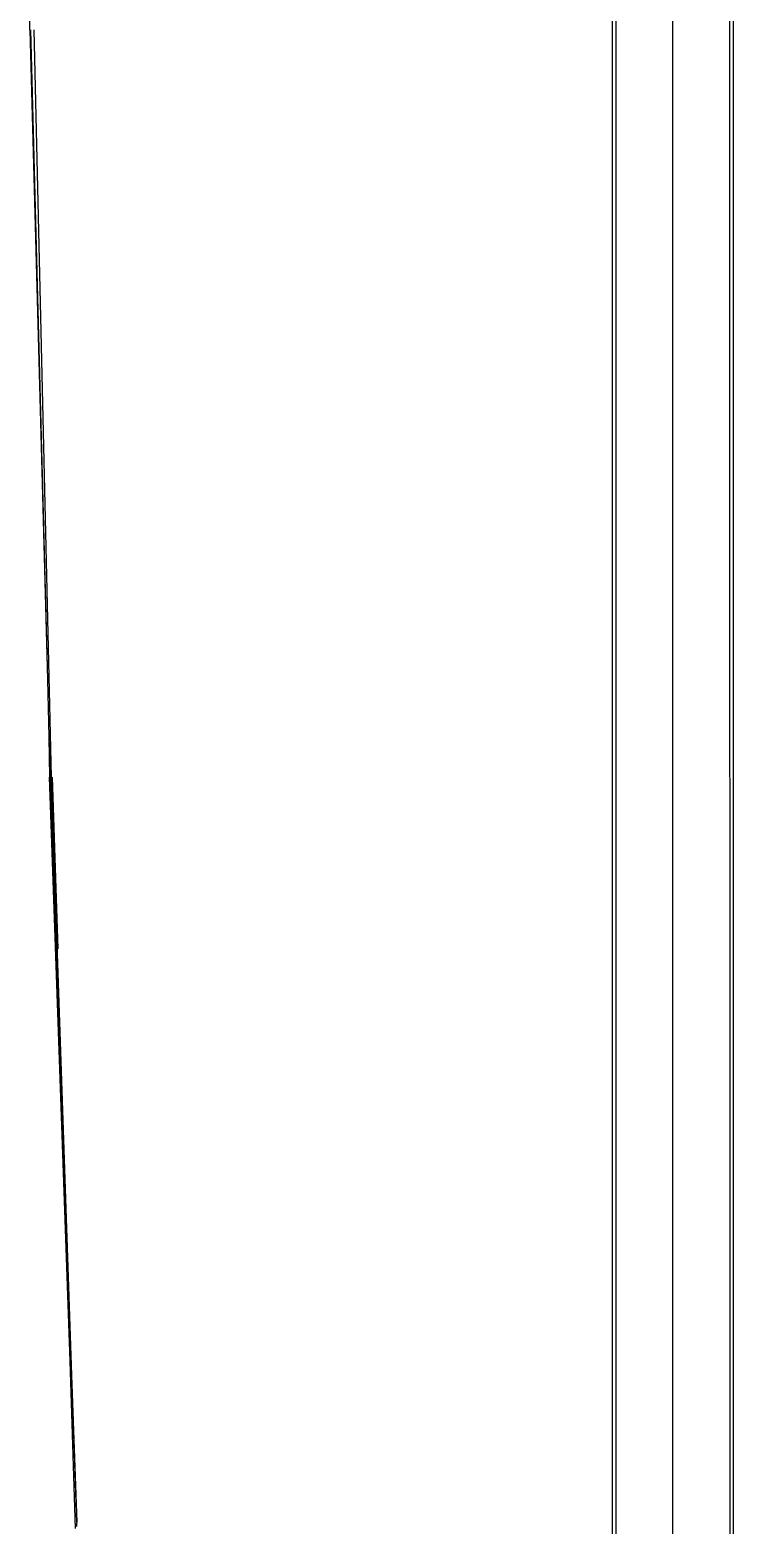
# Model space of a CAD drawing. Header units: millimetres. Extents: x -41292 to 298682, y -22072 to 33155.
# Drawn here: x 30530.7 to 30609, y -11608.9 to -11442.6 of the extents above; entities that cross this region are included whole.
import ezdxf

# ---------------------------------------------------------------- set-up
doc = ezdxf.new("R2010")
doc.units = ezdxf.units.MM

# ---------------------------------------------------------------- blocks, each defined once
blk = doc.blocks.new('rmfnasesx')
for p, q in [((58058.79, 4211.69), (58058.79, 3824.14)), ((58059.21, 4211.69), (58059.21, 3824.14)), ((58065.53, 4211.67), (58065.53, 3824.15)), ((58071.84, 4211.66), (58071.95, 3759.82)), ((58072.26, 4211.66), (58072.27, 3824.16)), ((57994.01, 4069.81), (57994.04, 4146.9)), ((57994.01, 4069.81), (57995.96, 3997.56)), ((57994.07, 4069.81), (57995.96, 3997.56)), ((57996.41, 3986.72), (57994.5, 4069.81)), ((57995.96, 3997.56), (57996.13, 3991.21)), ((57996.13, 3991.21), (57996.25, 3986.72)), ((57996.13, 3991.21), (57996.2, 3986.72)), ((57998.48, 3921.78), (57996.2, 3986.72)), ((57996.25, 3986.72), (57997.16, 3960.97)), ((57997.16, 3960.97), (57996.29, 3986.72)), ((57999.23, 3903.85), (57996.41, 3986.72)), ((57997.17, 3967.63), (57996.54, 3986.72)), ((57997.16, 3960.97), (57999.23, 3903.85)), ((57998.48, 3921.78), (57997.16, 3960.97)), ((57999.1, 3903.14), (57998.48, 3921.78)), ((57999.2, 3903.71), (57999.19, 3903.37)), ((57999.23, 3903.85), (57999.2, 3903.71))]:
    blk.add_line(p, q)

msp = doc.modelspace()

# ---------------------------------------------------------------- block references
msp.add_blockref('rmfnasesx', (-27463.27, -15512.43))

doc.saveas('drawing.dxf')
